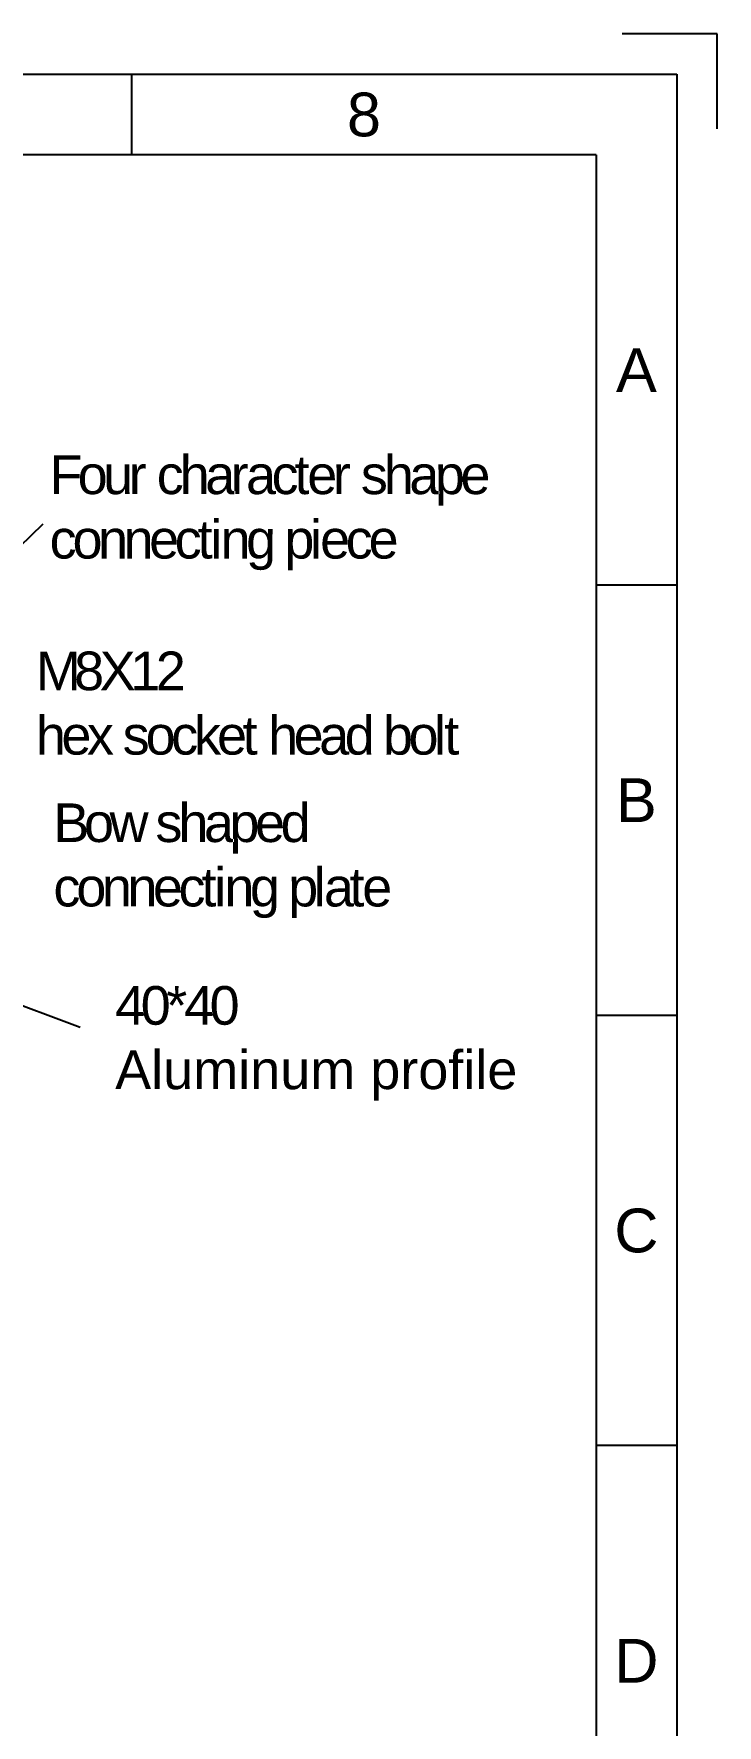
# Model space of a CAD drawing. Header units: millimetres. Extents: x 5415 to 11208, y 1449 to 3485.
# Drawn here: x 10715 to 11208, y 2265 to 3485 of the extents above; entities that cross this region are included whole.
import ezdxf
from ezdxf.enums import TextEntityAlignment as Align

# ---------------------------------------------------------------- set-up
doc = ezdxf.new("R2010")
doc.units = ezdxf.units.MM
doc.layers.add('DIMENSIONS', color=251, linetype='Continuous')
doc.styles.get("Standard").update_dxf_attribs({"font": 'arial.ttf'})
doc.styles.add('UDM_STYLE_1', font='zpl.shx', dxfattribs={"width": 0.8})
doc.dimstyles.new('dim-75', dxfattribs={"dimscale": 40, "dimtxt": 2, "dimasz": 0.5, "dimexe": 0.75, "dimexo": 0.625, "dimtad": 1, "dimdec": 1, "dimdsep": 46, "dimtxsty": 'UDM_STYLE_1', "dimblk": 'OBLIQUE', "dimcen": 2.5, "dimadec": 1, "dimazin": 3, "dimtfac": 1, "dimtdec": 1, "dimtmove": 0, "dimatfit": 3, "dimfxl": 1, "dimlwd": -1})

# ---------------------------------------------------------------- blocks, each defined once
blk = doc.blocks.new('A$Cb9a4f6fb')
for p, q in [((2400, 1697), (2342.9, 1697)), ((2400, 1639.8), (2400, 1697)), ((24.2, 1672.7), (2375.8, 1672.7)), ((2048.5, 1624.2), (2048.5, 1672.7)), ((2375.8, 1672.7), (2375.8, 24.2)), ((2327.3, 1624.2), (72.7, 1624.2)), ((2327.3, 1624.2), (2327.3, 72.7)), ((2375.8, 1365.7), (2327.3, 1365.7)), ((2375.8, 1107.1), (2327.3, 1107.1)), ((2375.8, 848.5), (2327.3, 848.5))]:
    blk.add_line(p, q)
for s, p in [('8', (2187.9, 1648.5)), ('A', (2351.5, 1494.9)), ('B', (2351.5, 1236.4)), ('C', (2351.5, 977.8)), ('D', (2351.5, 719.2))]:
    blk.add_text(s, height=26.3).set_placement(p, align=Align.MIDDLE)
at = {"color": 4, "flags": 1}
for tag, p in [('MATERIAL', (1858.6, 157.6)), ('DESIGNED', (1802, 92.9))]:
    blk.add_attdef(tag, text='', height=16.2, dxfattribs=at).set_placement(p, align=Align.MIDDLE)
blk = doc.blocks.new('_Oblique')
at = {"color": 0, "linetype": 'ByBlock', "lineweight": -2}
blk.add_line((-0.5, -0.5), (0.5, 0.5), dxfattribs=at)

msp = doc.modelspace()

# ---------------------------------------------------------------- block references
at = {"xscale": 1.2, "yscale": 1.2, "zscale": 1.2}
msp.add_blockref('A$Cb9a4f6fb', (8327.72559, 1448.77028), dxfattribs=at)

# ---------------------------------------------------------------- texts
at = {"color": 7, "ltscale": 10, "char_height": 27.8651218, "attachment_point": 1}
for s, insert, width in [('{\\fArial|b0|i0|c0|p34;\\T0.75;Four character shape^Jconnecting piece}', (10726.63187, 3181.03965), 378.4087688), ('{\\fArial|b0|i0|c0|p34;\\T0.75;M8X12\\Phex socket head bolt}', (10716.76312, 3039.63033), 320.3318426), ('{\\fArial|b0|i0|c0|p34;\\T0.75;Bow shaped \\Pconnecting plate}', (10729.38182, 2930.13315), 377.004534), ('{\\fArial|b0|i0|c0|p34;\\T0.75;40*40\\P\\T1;\\C256;Aluminum profile}', (10773.89059, 2798.38627), 322.4341617)]:
    msp.add_mtext(s, dxfattribs=dict(at, insert=insert, width=width))

# ---------------------------------------------------------------- leaders
at = {"layer": 'DIMENSIONS', "color": 2, "ltscale": 24, "has_arrowhead": 0}
for points, override in [([(10518.93335, 2935.25893), (10722.09199, 3131.83432)], {"dimgap": 0.625, "dimtad": 0, "dimfxl": 10, "dimfxlon": 1, "dimarcsym": 1}), ([(10571.1493, 2834.8272), (10748.55948, 2768.86142)], {"dimtad": 0, "dimfxl": 10, "dimfxlon": 1, "dimarcsym": 1})]:
    msp.add_leader(points, dimstyle='dim-75', override=override, dxfattribs=at)

doc.saveas('drawing.dxf')
